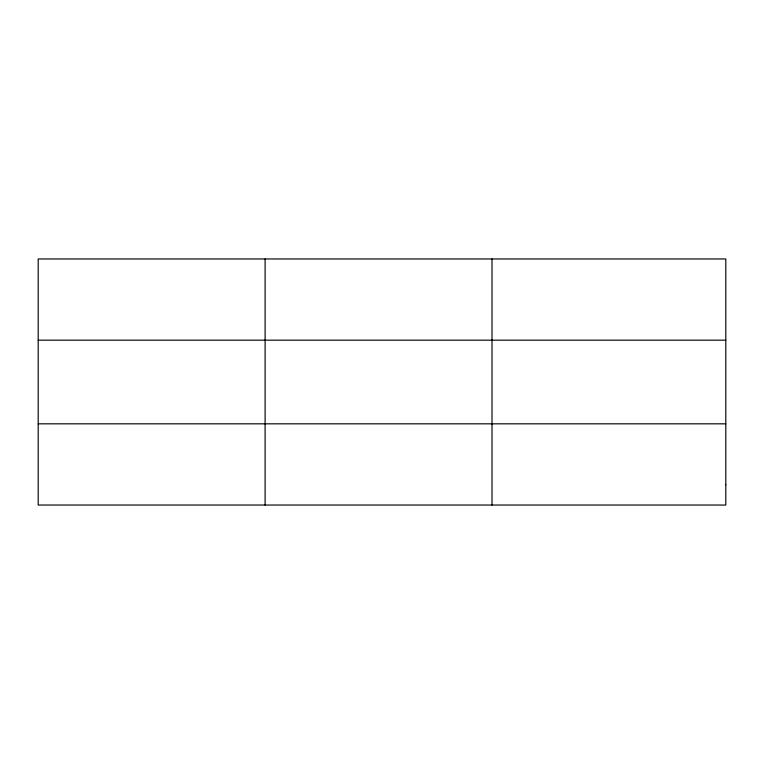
<?xml version="1.0" encoding="UTF-8"?>
<svg xmlns="http://www.w3.org/2000/svg" width="764" height="764" viewBox="0 0 764 764"><rect width="100%" height="100%" fill="white"/><g stroke="black" fill="none" stroke-linecap="round" stroke-linejoin="round"><path stroke-width="1.15" d="M265.108 258.958L265.108 505.042M492.016 258.958L492.016 505.042M38.2 340.171L725.8 340.171M38.2 423.829L725.8 423.829M725.8 484.739L725.8 505.042L38.2 505.042L38.2 258.958L725.8 258.958L725.8 484.739"/></g></svg>
